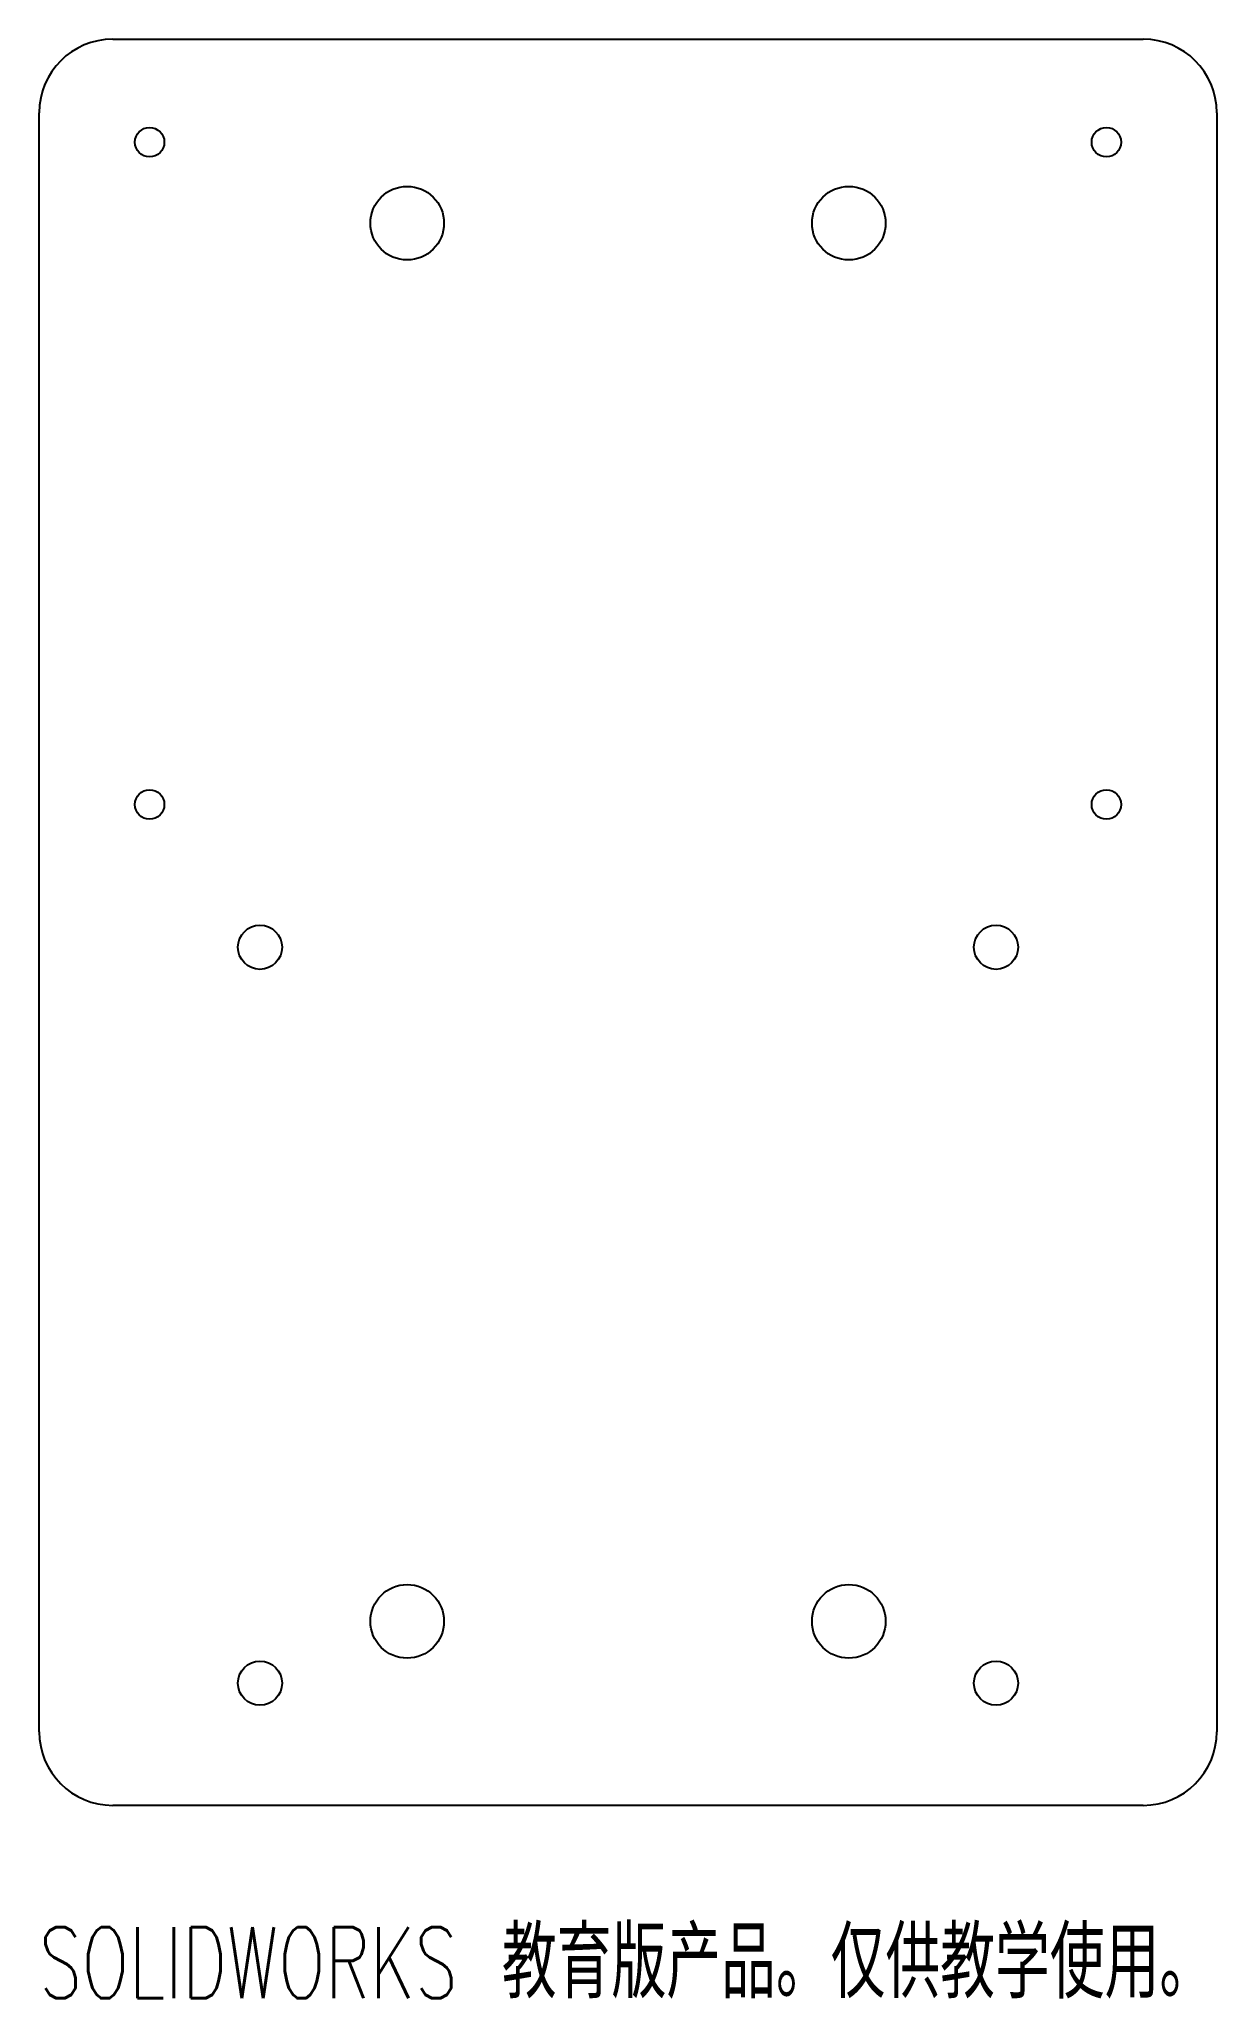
# Model space of a CAD drawing. Header units: millimetres. Extents: x -40 to 40, y -73 to 60.
import ezdxf

# ---------------------------------------------------------------- set-up
doc = ezdxf.new("R2010")
doc.units = ezdxf.units.MM
doc.styles.add('SLDTEXTSTYLE0', font='TXT', dxfattribs={"width": 0.7, "bigfont": 'bigfont'})

msp = doc.modelspace()

# ---------------------------------------------------------------- linework, layer by layer
at = {"color": 7, "linetype": 'Continuous', "lineweight": 25}
for p, q in [((-35, 60), (35, 60)), ((-40, -55), (-40, 55)), ((40, 55), (40, -55)), ((35, -60), (-35, -60))]:
    msp.add_line(p, q, dxfattribs=at)
for centre, radius in [((-32.5, 53), 1), ((32.5, 53), 1), ((-15, 47.5), 2.5), ((15, 47.5), 2.5), ((-32.5, 8), 1), ((32.5, 8), 1), ((-25, -1.7), 1.5), ((25, -1.7), 1.5), ((-15, -47.5), 2.5), ((15, -47.5), 2.5), ((-25, -51.7), 1.5), ((25, -51.7), 1.5)]:
    msp.add_circle(centre, radius, dxfattribs=at)
for centre, start, end in [((-35, 55), 90, 180), ((35, 55), 0, 90), ((-35, -55), 180, 270), ((35, -55), 270, 0)]:
    msp.add_arc(centre, 5, start, end, dxfattribs=at)

# ---------------------------------------------------------------- texts
at = {"color": 7, "linetype": 'Continuous', "insert": (-40, -68.27), "char_height": 4.8336, "attachment_point": 1, "style": 'SLDTEXTSTYLE0'}
msp.add_mtext('SOLIDWORKS 教育版产品。仅供教学使用。', dxfattribs=at)

doc.saveas('drawing.dxf')
